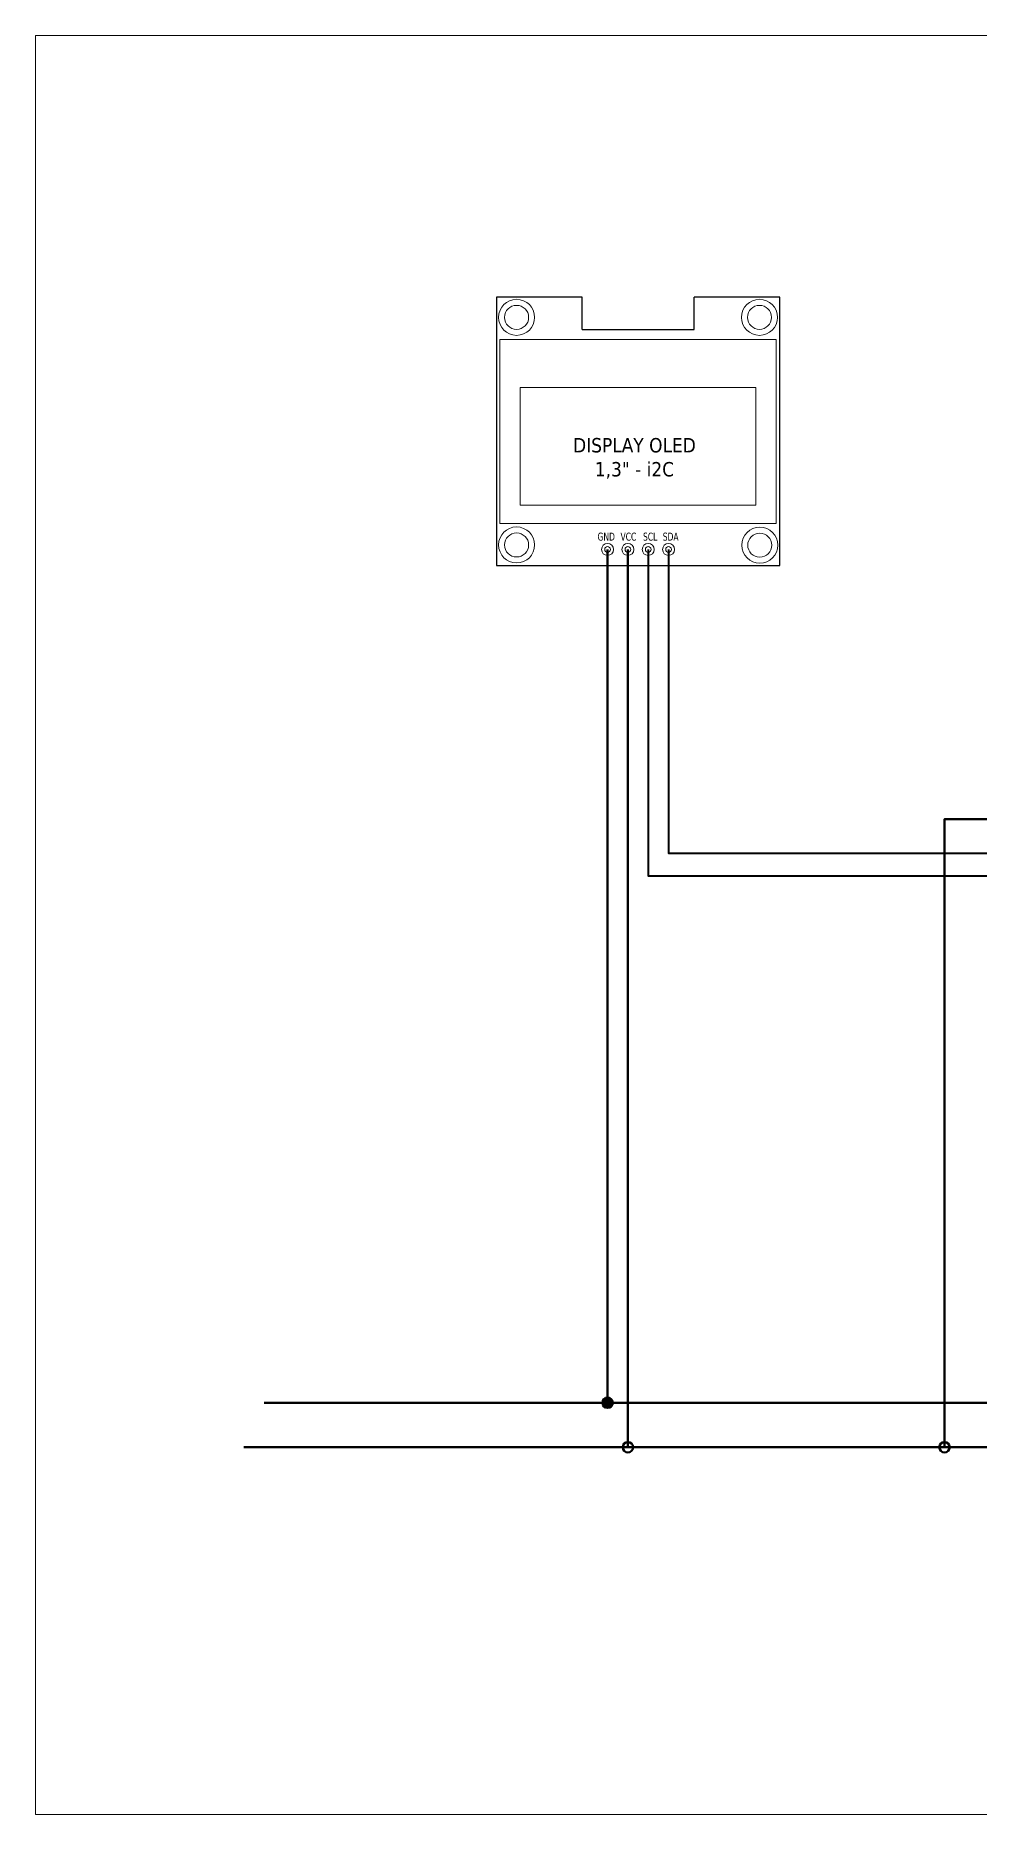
# Model space of a CAD drawing. Extents: x -201 to 3149, y -111 to 111.
# Drawn here: x 2318.9 to 2436.8, y -111 to 111.2 of the extents above; entities that cross this region are included whole.
import ezdxf

# ---------------------------------------------------------------- set-up
doc = ezdxf.new("R2010")
doc.units = 0
doc.linetypes.add('CONTINU', pattern=[0])
doc.layers.get('0').update_dxf_attribs({"lineweight": 9})
doc.layers.add('2', color=7, linetype='CONTINU')
for name, color, linetype, lineweight in [('contorno', 7, 'CONTINU', 30), ('fase_5V', 1, 'Continuous', 40), ('GND', 3, 'Continuous', 40), ('SCL_OR_SDA', 253, 'CONTINU', 40)]:
    doc.layers.add(name, color=color, linetype=linetype, lineweight=lineweight)
doc.styles.add('times 2', font='tahoma.ttf')
pattern_1 = [(0, (0, 0), (0, 6.985), [5.08, -1.905]), (90, (0, 0), (-6.985, 4e-16), [5.08, -1.905])]
pattern_2 = [(0, (39.5535, 0), (0, 6.985), [5.08, -1.905]), (90, (39.5535, 0), (-6.985, 4e-16), [5.08, -1.905])]

msp = doc.modelspace()

# ---------------------------------------------------------------- hatches: boundary and pattern name
at = {"layer": 'fase_5V'}
h = msp.add_hatch(dxfattribs=at)
h.set_pattern_fill('ANGLE', color=256)
h.set_pattern_definition([(0, (3.432, 0.641), (0, 6.985), [5.08, -1.905]), (90, (3.432, 0.641), (-6.985, 4e-16), [5.08, -1.905])])
h.paths.add_polyline_path([(2396.95, -64.52), (2395.65, -64.52, 1)])
h.paths.add_polyline_path([(2396.3, -63.87), (2396.3, -64.52), (2396.95, -64.52, 0.414214)])
h.paths.add_polyline_path([(2396.3, -63.87, 0.414214), (2395.65, -64.52), (2396.3, -64.52)])
h = msp.add_hatch(dxfattribs=at)
h.set_pattern_fill('ANGLE', color=256)
h.set_pattern_definition(pattern_1)
h.paths.add_polyline_path([(2393.52, -65.17), (2392.21, -65.17, 1)])
h.paths.add_polyline_path([(2392.87, -64.51), (2392.87, -65.17), (2393.52, -65.17, 0.414214)])
h.paths.add_polyline_path([(2392.87, -64.51, 0.414214), (2392.21, -65.17), (2392.87, -65.17)])
h = msp.add_hatch(dxfattribs=at)
h.set_pattern_fill('ANGLE', color=256)
h.set_pattern_definition([(0, (3.377, -1.053), (0, 6.985), [5.08, -1.905]), (90, (3.377, -1.053), (-6.985, 4e-16), [5.08, -1.905])])
h.paths.add_polyline_path([(2396.89, -66.22), (2395.59, -66.22, 1)])
h.paths.add_polyline_path([(2396.24, -65.57), (2396.24, -66.22), (2396.89, -66.22, 0.414214)])
h.paths.add_polyline_path([(2396.24, -65.57, 0.414214), (2395.59, -66.22), (2396.24, -66.22)])
h = msp.add_hatch(dxfattribs=at)
h.set_pattern_fill('ANGLE', color=256)
h.set_pattern_definition(pattern_2)
h.paths.add_polyline_path([(2433.07, -65.17), (2431.77, -65.17, 1)])
h.paths.add_polyline_path([(2432.42, -64.51), (2432.42, -65.17), (2433.07, -65.17, 0.414214)])
h.paths.add_polyline_path([(2432.42, -64.51, 0.414214), (2431.77, -65.17), (2432.42, -65.17)])
h = msp.add_hatch(dxfattribs=at)
h.set_pattern_fill('ANGLE', color=256)
h.set_pattern_definition(pattern_2)
h.paths.add_polyline_path([(2433.07, -65.17), (2431.77, -65.17, 1)])
h.paths.add_polyline_path([(2432.42, -64.51), (2432.42, -65.17), (2433.07, -65.17, 0.414214)])
h.paths.add_polyline_path([(2432.42, -64.51, 0.414214), (2431.77, -65.17), (2432.42, -65.17)])
h = msp.add_hatch(dxfattribs=at)
h.set_pattern_fill('ANGLE', color=256)
h.set_pattern_definition(pattern_1)
h.paths.add_polyline_path([(2432.42, -65.17), (2432.42, -64.51, 0.414214), (2431.77, -65.17)])
h.paths.add_polyline_path([(2433.07, -65.17, 0.414214), (2432.42, -64.51), (2432.42, -65.17)])
h.paths.add_polyline_path([(2431.77, -65.17, 1), (2433.07, -65.17)])
h = msp.add_hatch(dxfattribs=at)
h.set_pattern_fill('ANGLE', color=256)
h.set_pattern_definition([(0, (5.1264, -5.6005), (0, 6.985), [5.08, -1.905]), (90, (5.1264, -5.6005), (-6.985, 4e-16), [5.08, -1.905])])
h.paths.add_polyline_path([(2398.64, -70.77), (2397.34, -70.77, 1)])
h.paths.add_polyline_path([(2397.99, -70.11), (2397.99, -70.77), (2398.64, -70.77, 0.414214)])
h.paths.add_polyline_path([(2397.99, -70.11, 0.414214), (2397.34, -70.77), (2397.99, -70.77)])
at = {"layer": 'GND', "lineweight": 50}
h = msp.add_hatch(color=256, dxfattribs=at)
h.dxf.hatch_style = 1
h.paths.add_polyline_path([(2390.33, -58.95), (2390.33, -59.61), (2390.98, -59.61, 0.414214)])
h.paths.add_polyline_path([(2390.98, -59.61), (2390.33, -59.61), (2389.67, -59.61, 1)])
h.paths.add_polyline_path([(2390.33, -58.95, 0.414214), (2389.67, -59.61), (2390.33, -59.61)])

# ---------------------------------------------------------------- linework, layer by layer
msp.add_lwpolyline([(2318.88, 111.22), (2661.02, 111.22), (2661.02, -111.05), (2318.88, -111.05)], close=True)
for points in [[(2376.89, 50.26), (2411.39, 50.26), (2411.39, 73.26), (2376.89, 73.26), (2376.89, 50.26)], [(2379.43, 52.55), (2408.85, 52.55), (2408.85, 67.25), (2379.43, 67.25), (2379.43, 52.55)]]:
    msp.add_lwpolyline(points)
for centre, radius in [((2378.97, 76.01), 2.25), ((2409.31, 76.01), 2.25), ((2378.97, 76.01), 1.5), ((2409.31, 76.01), 1.5), ((2378.97, 47.57), 2.25), ((2378.97, 47.57), 1.5), ((2409.34, 47.54), 2.25), ((2409.34, 47.54), 1.5), ((2390.33, 47.01), 0.75), ((2390.33, 47.01), 0.355), ((2392.87, 47.01), 0.75), ((2392.87, 47.01), 0.355), ((2395.41, 47.01), 0.75), ((2395.41, 47.01), 0.355), ((2397.95, 47.01), 0.75), ((2397.95, 47.01), 0.355)]:
    msp.add_circle(centre, radius)
at = {"layer": 'contorno'}
for points in [[(2376.44, 45.01), (2411.84, 45.01), (2411.84, 78.51), (2401.14, 78.51)], [(2387.14, 78.51), (2376.44, 78.51), (2376.44, 45.01)], [(2387.14, 74.51), (2401.14, 74.51), (2401.14, 78.51)], [(2387.14, 74.51), (2387.14, 78.51)]]:
    msp.add_lwpolyline(points, dxfattribs=at)
at = {"layer": 'fase_5V', "lineweight": 50}
for points in [[(2460.86, 56.27), (2460.86, 13.32), (2432.42, 13.32), (2432.42, -65.17)], [(2392.87, 47.01), (2392.87, -65.17)], [(2344.89, -65.17), (2640.56, -65.17)]]:
    msp.add_lwpolyline(points, dxfattribs=at)
for centre in [(2392.87, -65.17), (2432.42, -65.17)]:
    msp.add_circle(centre, 0.652, dxfattribs=at)
at = {"layer": 'GND', "lineweight": 50}
for points in [[(2390.33, 47.01), (2390.33, -59.61)], [(2347.43, -59.61), (2643.1, -59.61)]]:
    msp.add_lwpolyline(points, dxfattribs=at)
msp.add_circle((2390.33, -59.61), 0.652, dxfattribs=at)
at = {"layer": 'SCL_OR_SDA'}
for points in [[(2395.41, 47.01), (2395.41, 6.23), (2465.35, 6.23), (2465.35, -2.86)], [(2397.95, 47.01), (2397.95, 9.08), (2467.89, 9.08), (2467.89, -2.86)]]:
    msp.add_lwpolyline(points, dxfattribs=at)

# ---------------------------------------------------------------- texts
at = {"insert": (2383.57, 60.93), "char_height": 1.8, "attachment_point": 1, "style": 'times 2'}
msp.add_mtext_dynamic_manual_height_columns('\\pxqc;DISPLAY OLED 1,3" - i2C', width=20.24, gutter_width=5, heights=[5.98], dxfattribs=at)
at = {"layer": '2', "style": 'times 2', "width": 0.8}
for s, p in [('GND', (2389.08, 48.11)), ('VCC', (2391.95, 48.11)), ('SCL', (2394.76, 48.11)), ('SDA', (2397.23, 48.11))]:
    msp.add_text(s, height=1, dxfattribs=at).set_placement(p)

doc.saveas('drawing.dxf')
